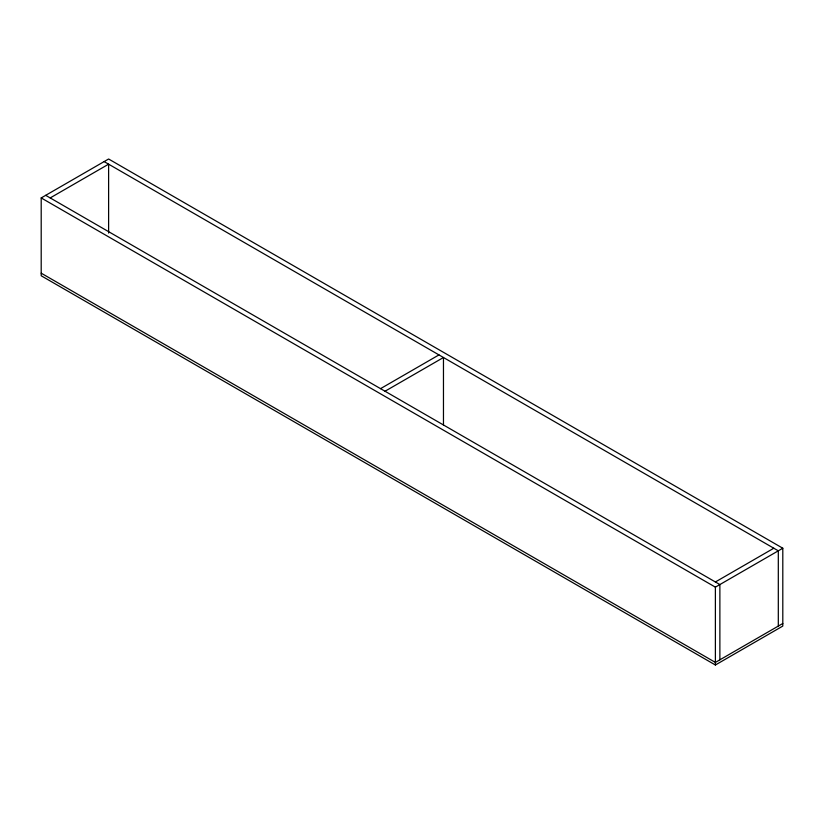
<?xml version="1.0" encoding="UTF-8"?>
<svg xmlns="http://www.w3.org/2000/svg" width="824" height="824" viewBox="0 0 824 824"><rect width="100%" height="100%" fill="white"/><g stroke="black" fill="none" stroke-linecap="round" stroke-linejoin="round"><path stroke-width="1.24" d="M41.2 197.925L108.614 159.001L782.8 548.228L782.8 626.075L715.386 664.999L41.2 275.772L41.2 197.925L715.386 587.151L782.8 548.228M50.192 197.925L108.614 164.182L108.614 233.058M380.534 388.65L438.965 354.907M385.035 391.235L443.466 357.503L443.466 425.112M715.386 581.971L773.808 548.228M782.8 623.49L715.386 662.414L41.2 273.177M104.123 161.586L778.309 550.823L778.309 626.075M45.691 195.329L719.877 584.556L719.877 659.818M715.386 587.151L715.386 664.999"/></g></svg>
